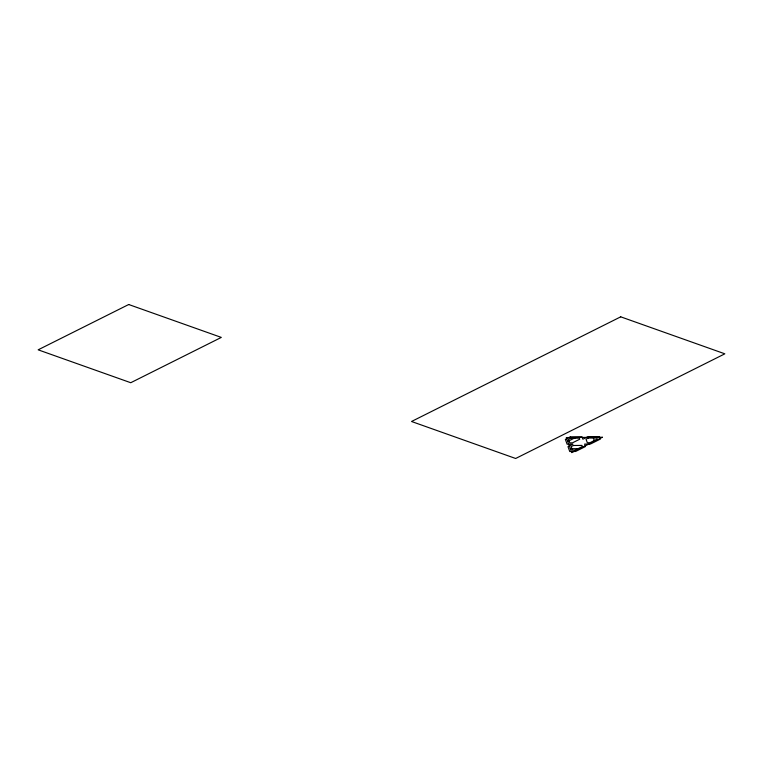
<?xml version="1.0" encoding="UTF-8"?>
<svg xmlns="http://www.w3.org/2000/svg" width="763" height="763" viewBox="0 0 763 763"><rect width="100%" height="100%" fill="white"/><g stroke="black" fill="none" stroke-linecap="round" stroke-linejoin="round"><path stroke-width="1.14" d="M567.71 441.443L575.607 437.485M570.342 448.739L579.642 448.663M593.118 437.342L594.511 441.224M128.709 304.513L38.15 349.826L130.75 382.721L221.318 337.408L128.709 304.513M620.72 316.826L411.524 421.491L515.654 458.487L724.85 353.822L620.72 316.826M570.323 436.875L565.364 439.354L567.119 444.219L572.956 444.171L567.996 446.651L569.751 451.515L575.588 451.467L585.507 446.508L584.63 444.076L590.467 444.028L600.386 439.068L599.508 436.636L587.834 436.732L582.875 439.211L581.997 436.779L570.323 436.875M570.8 438.191L568.53 439.326L569.808 442.874L572.479 442.845L579.708 439.23L579.308 438.124L570.8 438.191M573.433 445.487L571.163 446.622L572.45 450.17L575.111 450.151L582.341 446.536L581.94 445.42L573.433 445.487M588.311 438.048L586.041 439.183L587.319 442.731L589.99 442.702L597.219 439.087L596.819 437.981L588.311 438.048M602.408 437.275L571.745 452.621L566.308 437.561L602.408 437.275"/></g></svg>
